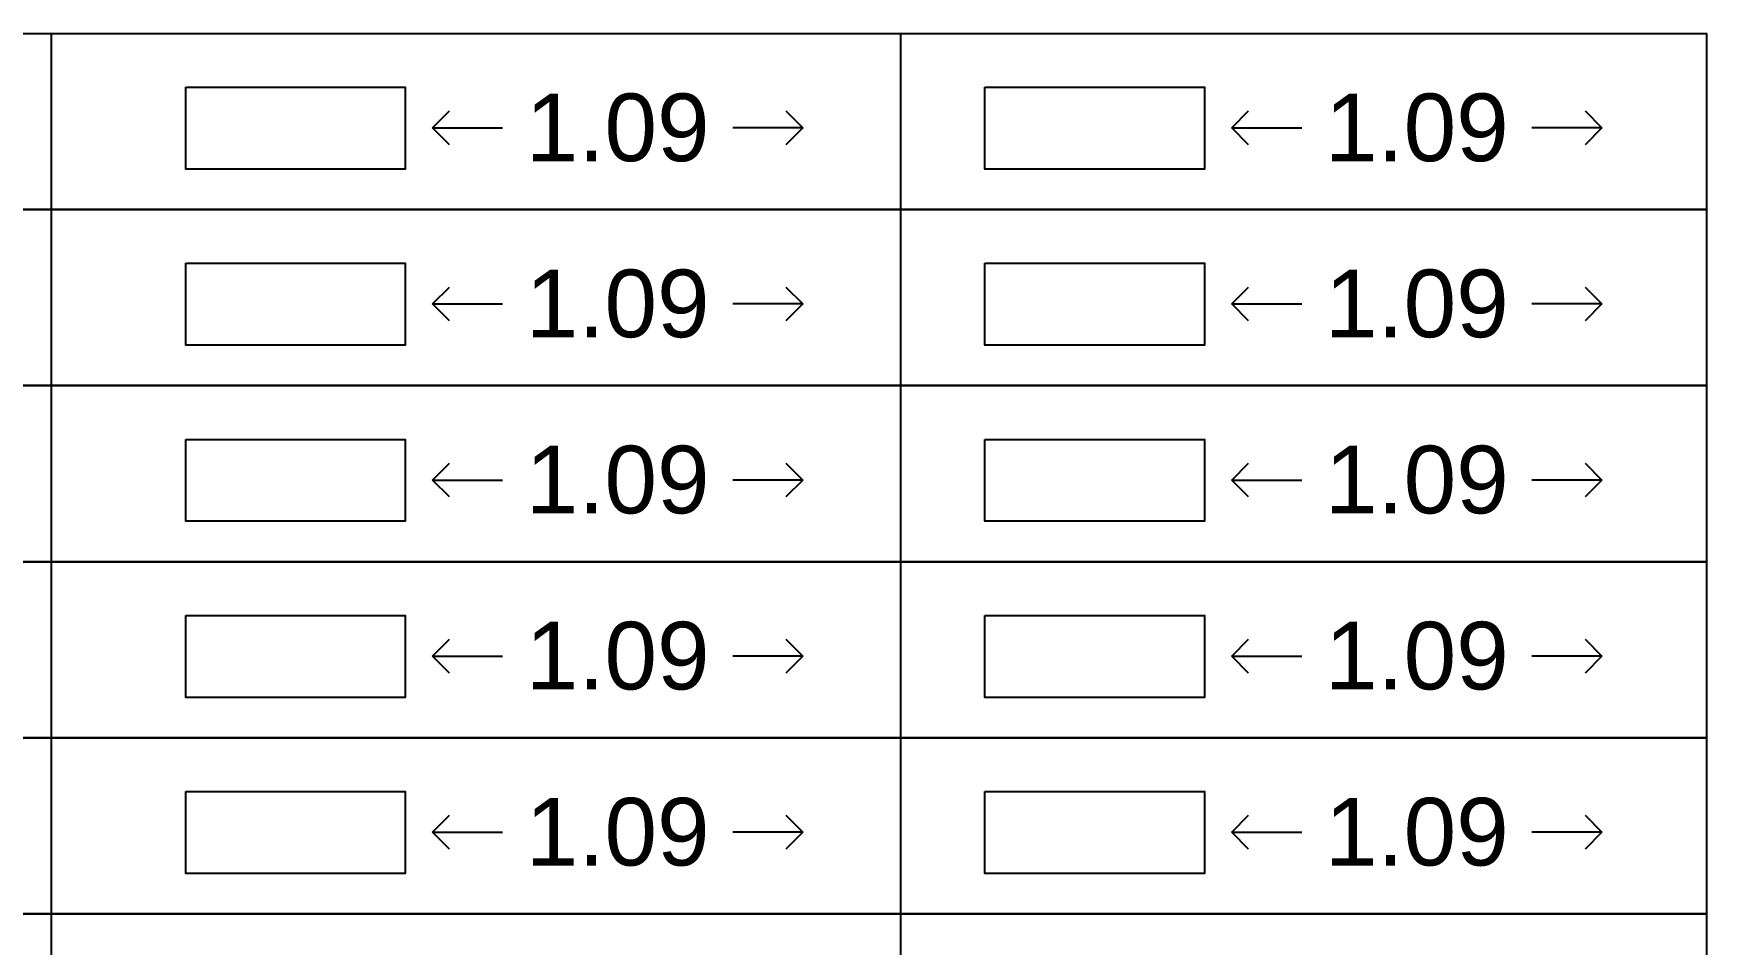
# Model space of a CAD drawing. Header units: metres. Extents: x -9481 to -9285, y 28740 to 57552.
# Drawn here: x -9447.178 to -9442.23, y 28760.231 to 28762.925 of the extents above; entities that cross this region are included whole.
import ezdxf

# ---------------------------------------------------------------- set-up
doc = ezdxf.new("R2010")
doc.units = ezdxf.units.M
doc.header["$PDMODE"] = 34
doc.header["$PDSIZE"] = -15
doc.layers.add('BLK_1_FLR_-1_REGULAR_ROOM_1', color=7, linetype='Continuous', plot=False)
doc.layers.add('BLK_1_FLR_-2_REGULAR_ROOM_1', color=7, linetype='Continuous', plot=False)
doc.layers.add('PLAN', color=7, linetype='Continuous', lineweight=40)
doc.styles.add('Arial', font='arial.ttf', dxfattribs={"height": 0.2})
doc.styles.add('style2', font='arial.ttf', dxfattribs={"height": 0.3})
doc.dimstyles.new('INT DIM', dxfattribs={"dimtxt": 0.3, "dimasz": 0.1, "dimexe": 0.18, "dimexo": 0.0625, "dimgap": 0.09, "dimtad": 0, "dimzin": 0, "dimdsep": 46, "dimtxsty": 'style2', "dimblk": 'OPEN90', "dimcen": 0.09, "dimse1": 1, "dimse2": 1, "dimclrd": 250, "dimclrt": 256, "dimadec": 0, "dimazin": 0, "dimtfac": 1, "dimtofl": 0, "dimtmove": 0, "dimatfit": 3, "dimfxl": 0.18, "dimtolj": 1, "dimtzin": 0, "dimlwd": -1, "dimarcsym": 0})

# ---------------------------------------------------------------- blocks, each defined once
blk = doc.blocks.new('_Open90')
at = {"layer": 'PLAN', "color": 0, "lineweight": -2}
for p, q in [((-0.5, 0.5), (0, 0)), ((0, 0), (-1, 0)), ((0, 0), (-0.5, -0.5))]:
    blk.add_line(p, q, dxfattribs=at)
blk = doc.blocks.new('*D273')
at = {"layer": 'BLK_1_FLR_-1_REGULAR_ROOM_1', "color": 250, "transparency": 16777216}
for p, q in [((-9445.8979, 28762.6459), (-9445.791, 28762.6459)), ((-9445.003, 28762.6459), (-9445.1099, 28762.6459))]:
    blk.add_line(p, q, dxfattribs=at)
at = {"layer": 'Defpoints', "color": 0, "transparency": 16777216}
for p in [(-9445.9979, 28762.766), (-9444.903, 28762.766), (-9444.903, 28762.6459)]:
    blk.add_point(p, dxfattribs=at)
at = {"layer": 'BLK_1_FLR_-1_REGULAR_ROOM_1', "color": 250, "transparency": 16777216, "xscale": 0.1, "yscale": 0.1, "zscale": 0.1, "rotation": 180}
blk.add_blockref('_Open90', (-9445.9979, 28762.6459), dxfattribs=at)
at = {"layer": 'BLK_1_FLR_-1_REGULAR_ROOM_1', "color": 250, "transparency": 16777216, "xscale": 0.1, "yscale": 0.1, "zscale": 0.1}
blk.add_blockref('_Open90', (-9444.903, 28762.6459), dxfattribs=at)
at = {"layer": 'BLK_1_FLR_-1_REGULAR_ROOM_1', "transparency": 16777216, "insert": (-9445.4505, 28762.6459), "char_height": 0.2, "attachment_point": 5, "style": 'Arial', "bg_fill": 3, "box_fill_scale": 1.1, "bg_fill_color": 256, "bg_fill_true_color": 13158600, "bg_fill_transparency": 0}
blk.add_mtext('\\A1;1.09', dxfattribs=at)
blk = doc.blocks.new('*D274')
at = {"layer": 'BLK_1_FLR_-2_REGULAR_ROOM_1', "color": 250, "transparency": 16777216}
for p, q in [((-9443.5342, 28762.6459), (-9443.4273, 28762.6459)), ((-9442.6393, 28762.6459), (-9442.7462, 28762.6459))]:
    blk.add_line(p, q, dxfattribs=at)
at = {"layer": 'Defpoints', "color": 0, "transparency": 16777216}
for p in [(-9443.6342, 28762.766), (-9442.5393, 28762.766), (-9442.5393, 28762.6459)]:
    blk.add_point(p, dxfattribs=at)
at = {"layer": 'BLK_1_FLR_-2_REGULAR_ROOM_1', "color": 250, "transparency": 16777216, "xscale": 0.1, "yscale": 0.1, "zscale": 0.1, "rotation": 180}
blk.add_blockref('_Open90', (-9443.6342, 28762.6459), dxfattribs=at)
at = {"layer": 'BLK_1_FLR_-2_REGULAR_ROOM_1', "color": 250, "transparency": 16777216, "xscale": 0.1, "yscale": 0.1, "zscale": 0.1}
blk.add_blockref('_Open90', (-9442.5393, 28762.6459), dxfattribs=at)
at = {"layer": 'BLK_1_FLR_-2_REGULAR_ROOM_1', "transparency": 16777216, "insert": (-9443.0868, 28762.6459), "char_height": 0.2, "attachment_point": 5, "style": 'Arial', "bg_fill": 3, "box_fill_scale": 1.1, "bg_fill_color": 256, "bg_fill_true_color": 13158600, "bg_fill_transparency": 0}
blk.add_mtext('\\A1;1.09', dxfattribs=at)
blk = doc.blocks.new('*D280')
at = {"layer": 'BLK_1_FLR_-1_REGULAR_ROOM_1', "color": 250, "transparency": 16777216}
for p, q in [((-9445.8979, 28762.1253), (-9445.791, 28762.1253)), ((-9445.003, 28762.1253), (-9445.1099, 28762.1253))]:
    blk.add_line(p, q, dxfattribs=at)
at = {"layer": 'Defpoints', "color": 0, "transparency": 16777216}
for p in [(-9445.9979, 28762.2454), (-9444.903, 28762.2454), (-9444.903, 28762.1253)]:
    blk.add_point(p, dxfattribs=at)
at = {"layer": 'BLK_1_FLR_-1_REGULAR_ROOM_1', "color": 250, "transparency": 16777216, "xscale": 0.1, "yscale": 0.1, "zscale": 0.1, "rotation": 180}
blk.add_blockref('_Open90', (-9445.9979, 28762.1253), dxfattribs=at)
at = {"layer": 'BLK_1_FLR_-1_REGULAR_ROOM_1', "color": 250, "transparency": 16777216, "xscale": 0.1, "yscale": 0.1, "zscale": 0.1}
blk.add_blockref('_Open90', (-9444.903, 28762.1253), dxfattribs=at)
at = {"layer": 'BLK_1_FLR_-1_REGULAR_ROOM_1', "transparency": 16777216, "insert": (-9445.4505, 28762.1253), "char_height": 0.2, "attachment_point": 5, "style": 'Arial', "bg_fill": 3, "box_fill_scale": 1.1, "bg_fill_color": 256, "bg_fill_true_color": 13158600, "bg_fill_transparency": 0}
blk.add_mtext('\\A1;1.09', dxfattribs=at)
blk = doc.blocks.new('*D281')
at = {"layer": 'BLK_1_FLR_-2_REGULAR_ROOM_1', "color": 250, "transparency": 16777216}
for p, q in [((-9443.5342, 28762.1253), (-9443.4273, 28762.1253)), ((-9442.6393, 28762.1253), (-9442.7462, 28762.1253))]:
    blk.add_line(p, q, dxfattribs=at)
at = {"layer": 'Defpoints', "color": 0, "transparency": 16777216}
for p in [(-9443.6342, 28762.2454), (-9442.5393, 28762.2454), (-9442.5393, 28762.1253)]:
    blk.add_point(p, dxfattribs=at)
at = {"layer": 'BLK_1_FLR_-2_REGULAR_ROOM_1', "color": 250, "transparency": 16777216, "xscale": 0.1, "yscale": 0.1, "zscale": 0.1, "rotation": 180}
blk.add_blockref('_Open90', (-9443.6342, 28762.1253), dxfattribs=at)
at = {"layer": 'BLK_1_FLR_-2_REGULAR_ROOM_1', "color": 250, "transparency": 16777216, "xscale": 0.1, "yscale": 0.1, "zscale": 0.1}
blk.add_blockref('_Open90', (-9442.5393, 28762.1253), dxfattribs=at)
at = {"layer": 'BLK_1_FLR_-2_REGULAR_ROOM_1', "transparency": 16777216, "insert": (-9443.0868, 28762.1253), "char_height": 0.2, "attachment_point": 5, "style": 'Arial', "bg_fill": 3, "box_fill_scale": 1.1, "bg_fill_color": 256, "bg_fill_true_color": 13158600, "bg_fill_transparency": 0}
blk.add_mtext('\\A1;1.09', dxfattribs=at)
blk = doc.blocks.new('*D287')
at = {"layer": 'BLK_1_FLR_-1_REGULAR_ROOM_1', "color": 250, "transparency": 16777216}
for p, q in [((-9445.8979, 28761.6046), (-9445.791, 28761.6046)), ((-9445.003, 28761.6046), (-9445.1099, 28761.6046))]:
    blk.add_line(p, q, dxfattribs=at)
at = {"layer": 'Defpoints', "color": 0, "transparency": 16777216}
for p in [(-9445.9979, 28761.7247), (-9444.903, 28761.7247), (-9444.903, 28761.6046)]:
    blk.add_point(p, dxfattribs=at)
at = {"layer": 'BLK_1_FLR_-1_REGULAR_ROOM_1', "color": 250, "transparency": 16777216, "xscale": 0.1, "yscale": 0.1, "zscale": 0.1, "rotation": 180}
blk.add_blockref('_Open90', (-9445.9979, 28761.6046), dxfattribs=at)
at = {"layer": 'BLK_1_FLR_-1_REGULAR_ROOM_1', "color": 250, "transparency": 16777216, "xscale": 0.1, "yscale": 0.1, "zscale": 0.1}
blk.add_blockref('_Open90', (-9444.903, 28761.6046), dxfattribs=at)
at = {"layer": 'BLK_1_FLR_-1_REGULAR_ROOM_1', "transparency": 16777216, "insert": (-9445.4505, 28761.6046), "char_height": 0.2, "attachment_point": 5, "style": 'Arial', "bg_fill": 3, "box_fill_scale": 1.1, "bg_fill_color": 256, "bg_fill_true_color": 13158600, "bg_fill_transparency": 0}
blk.add_mtext('\\A1;1.09', dxfattribs=at)
blk = doc.blocks.new('*D288')
at = {"layer": 'BLK_1_FLR_-2_REGULAR_ROOM_1', "color": 250, "transparency": 16777216}
for p, q in [((-9443.5342, 28761.6046), (-9443.4273, 28761.6046)), ((-9442.6393, 28761.6046), (-9442.7462, 28761.6046))]:
    blk.add_line(p, q, dxfattribs=at)
at = {"layer": 'Defpoints', "color": 0, "transparency": 16777216}
for p in [(-9443.6342, 28761.7247), (-9442.5393, 28761.7247), (-9442.5393, 28761.6046)]:
    blk.add_point(p, dxfattribs=at)
at = {"layer": 'BLK_1_FLR_-2_REGULAR_ROOM_1', "color": 250, "transparency": 16777216, "xscale": 0.1, "yscale": 0.1, "zscale": 0.1, "rotation": 180}
blk.add_blockref('_Open90', (-9443.6342, 28761.6046), dxfattribs=at)
at = {"layer": 'BLK_1_FLR_-2_REGULAR_ROOM_1', "color": 250, "transparency": 16777216, "xscale": 0.1, "yscale": 0.1, "zscale": 0.1}
blk.add_blockref('_Open90', (-9442.5393, 28761.6046), dxfattribs=at)
at = {"layer": 'BLK_1_FLR_-2_REGULAR_ROOM_1', "transparency": 16777216, "insert": (-9443.0868, 28761.6046), "char_height": 0.2, "attachment_point": 5, "style": 'Arial', "bg_fill": 3, "box_fill_scale": 1.1, "bg_fill_color": 256, "bg_fill_true_color": 13158600, "bg_fill_transparency": 0}
blk.add_mtext('\\A1;1.09', dxfattribs=at)
blk = doc.blocks.new('*D294')
at = {"layer": 'BLK_1_FLR_-1_REGULAR_ROOM_1', "color": 250, "transparency": 16777216}
for p, q in [((-9445.8979, 28761.084), (-9445.791, 28761.084)), ((-9445.003, 28761.084), (-9445.1099, 28761.084))]:
    blk.add_line(p, q, dxfattribs=at)
at = {"layer": 'Defpoints', "color": 0, "transparency": 16777216}
for p in [(-9445.9979, 28761.2041), (-9444.903, 28761.2041), (-9444.903, 28761.084)]:
    blk.add_point(p, dxfattribs=at)
at = {"layer": 'BLK_1_FLR_-1_REGULAR_ROOM_1', "color": 250, "transparency": 16777216, "xscale": 0.1, "yscale": 0.1, "zscale": 0.1, "rotation": 180}
blk.add_blockref('_Open90', (-9445.9979, 28761.084), dxfattribs=at)
at = {"layer": 'BLK_1_FLR_-1_REGULAR_ROOM_1', "color": 250, "transparency": 16777216, "xscale": 0.1, "yscale": 0.1, "zscale": 0.1}
blk.add_blockref('_Open90', (-9444.903, 28761.084), dxfattribs=at)
at = {"layer": 'BLK_1_FLR_-1_REGULAR_ROOM_1', "transparency": 16777216, "insert": (-9445.4505, 28761.084), "char_height": 0.2, "attachment_point": 5, "style": 'Arial', "bg_fill": 3, "box_fill_scale": 1.1, "bg_fill_color": 256, "bg_fill_true_color": 13158600, "bg_fill_transparency": 0}
blk.add_mtext('\\A1;1.09', dxfattribs=at)
blk = doc.blocks.new('*D295')
at = {"layer": 'BLK_1_FLR_-2_REGULAR_ROOM_1', "color": 250, "transparency": 16777216}
for p, q in [((-9443.5342, 28761.084), (-9443.4273, 28761.084)), ((-9442.6393, 28761.084), (-9442.7462, 28761.084))]:
    blk.add_line(p, q, dxfattribs=at)
at = {"layer": 'Defpoints', "color": 0, "transparency": 16777216}
for p in [(-9443.6342, 28761.2041), (-9442.5393, 28761.2041), (-9442.5393, 28761.084)]:
    blk.add_point(p, dxfattribs=at)
at = {"layer": 'BLK_1_FLR_-2_REGULAR_ROOM_1', "color": 250, "transparency": 16777216, "xscale": 0.1, "yscale": 0.1, "zscale": 0.1, "rotation": 180}
blk.add_blockref('_Open90', (-9443.6342, 28761.084), dxfattribs=at)
at = {"layer": 'BLK_1_FLR_-2_REGULAR_ROOM_1', "color": 250, "transparency": 16777216, "xscale": 0.1, "yscale": 0.1, "zscale": 0.1}
blk.add_blockref('_Open90', (-9442.5393, 28761.084), dxfattribs=at)
at = {"layer": 'BLK_1_FLR_-2_REGULAR_ROOM_1', "transparency": 16777216, "insert": (-9443.0868, 28761.084), "char_height": 0.2, "attachment_point": 5, "style": 'Arial', "bg_fill": 3, "box_fill_scale": 1.1, "bg_fill_color": 256, "bg_fill_true_color": 13158600, "bg_fill_transparency": 0}
blk.add_mtext('\\A1;1.09', dxfattribs=at)
blk = doc.blocks.new('*D301')
at = {"layer": 'BLK_1_FLR_-1_REGULAR_ROOM_1', "color": 250, "transparency": 16777216}
for p, q in [((-9445.8979, 28760.5633), (-9445.791, 28760.5633)), ((-9445.003, 28760.5633), (-9445.1099, 28760.5633))]:
    blk.add_line(p, q, dxfattribs=at)
at = {"layer": 'Defpoints', "color": 0, "transparency": 16777216}
for p in [(-9445.9979, 28760.6834), (-9444.903, 28760.6834), (-9444.903, 28760.5633)]:
    blk.add_point(p, dxfattribs=at)
at = {"layer": 'BLK_1_FLR_-1_REGULAR_ROOM_1', "color": 250, "transparency": 16777216, "xscale": 0.1, "yscale": 0.1, "zscale": 0.1, "rotation": 180}
blk.add_blockref('_Open90', (-9445.9979, 28760.5633), dxfattribs=at)
at = {"layer": 'BLK_1_FLR_-1_REGULAR_ROOM_1', "color": 250, "transparency": 16777216, "xscale": 0.1, "yscale": 0.1, "zscale": 0.1}
blk.add_blockref('_Open90', (-9444.903, 28760.5633), dxfattribs=at)
at = {"layer": 'BLK_1_FLR_-1_REGULAR_ROOM_1', "transparency": 16777216, "insert": (-9445.4505, 28760.5633), "char_height": 0.2, "attachment_point": 5, "style": 'Arial', "bg_fill": 3, "box_fill_scale": 1.1, "bg_fill_color": 256, "bg_fill_true_color": 13158600, "bg_fill_transparency": 0}
blk.add_mtext('\\A1;1.09', dxfattribs=at)
blk = doc.blocks.new('*D302')
at = {"layer": 'BLK_1_FLR_-2_REGULAR_ROOM_1', "color": 250, "transparency": 16777216}
for p, q in [((-9443.5342, 28760.5633), (-9443.4273, 28760.5633)), ((-9442.6393, 28760.5633), (-9442.7462, 28760.5633))]:
    blk.add_line(p, q, dxfattribs=at)
at = {"layer": 'Defpoints', "color": 0, "transparency": 16777216}
for p in [(-9443.6342, 28760.6834), (-9442.5393, 28760.6834), (-9442.5393, 28760.5633)]:
    blk.add_point(p, dxfattribs=at)
at = {"layer": 'BLK_1_FLR_-2_REGULAR_ROOM_1', "color": 250, "transparency": 16777216, "xscale": 0.1, "yscale": 0.1, "zscale": 0.1, "rotation": 180}
blk.add_blockref('_Open90', (-9443.6342, 28760.5633), dxfattribs=at)
at = {"layer": 'BLK_1_FLR_-2_REGULAR_ROOM_1', "color": 250, "transparency": 16777216, "xscale": 0.1, "yscale": 0.1, "zscale": 0.1}
blk.add_blockref('_Open90', (-9442.5393, 28760.5633), dxfattribs=at)
at = {"layer": 'BLK_1_FLR_-2_REGULAR_ROOM_1', "transparency": 16777216, "insert": (-9443.0868, 28760.5633), "char_height": 0.2, "attachment_point": 5, "style": 'Arial', "bg_fill": 3, "box_fill_scale": 1.1, "bg_fill_color": 256, "bg_fill_true_color": 13158600, "bg_fill_transparency": 0}
blk.add_mtext('\\A1;1.09', dxfattribs=at)

msp = doc.modelspace()

# ---------------------------------------------------------------- linework, layer by layer
for p, q in [((-9447.1263, 28762.9249), (-9447.1263, 28762.4043)), ((-9444.6141, 28762.9249), (-9444.6141, 28762.4043)), ((-9447.1263, 28762.4043), (-9447.1263, 28761.8836)), ((-9444.6141, 28762.4043), (-9444.6141, 28761.8836)), ((-9447.1263, 28761.8836), (-9447.1263, 28761.363)), ((-9444.6141, 28761.8836), (-9444.6141, 28761.363)), ((-9447.1263, 28761.363), (-9447.1263, 28760.8423)), ((-9444.6141, 28761.363), (-9444.6141, 28760.8423)), ((-9447.1263, 28760.8423), (-9447.1263, 28760.3217)), ((-9444.6141, 28760.8423), (-9444.6141, 28760.3217)), ((-9447.1263, 28760.3217), (-9447.1263, 28759.801)), ((-9444.6141, 28760.3217), (-9444.6141, 28759.801))]:
    msp.add_line(p, q)
for points in [[(-9461.7318, 28762.9249), (-9442.23, 28762.9249), (-9442.23, 28762.4043), (-9461.7318, 28762.4043)], [(-9461.7318, 28762.4043), (-9442.23, 28762.4043), (-9442.23, 28761.8836), (-9461.7318, 28761.8836)], [(-9461.7318, 28761.8836), (-9442.23, 28761.8836), (-9442.23, 28761.363), (-9461.7318, 28761.363)], [(-9461.7318, 28761.363), (-9442.23, 28761.363), (-9442.23, 28760.8423), (-9461.7318, 28760.8423)], [(-9461.7318, 28760.8423), (-9442.23, 28760.8423), (-9442.23, 28760.3217), (-9461.7318, 28760.3217)], [(-9461.7318, 28760.3217), (-9442.23, 28760.3217), (-9442.23, 28759.801), (-9461.7318, 28759.801)]]:
    msp.add_lwpolyline(points)
at = {"layer": 'BLK_1_FLR_-1_REGULAR_ROOM_1', "color": 3}
msp.add_lwpolyline([(-9446.7278, 28762.766), (-9446.0786, 28762.766), (-9446.0786, 28762.5239), (-9446.7278, 28762.5239)], close=True, dxfattribs=at)
at = {"layer": 'BLK_1_FLR_-1_REGULAR_ROOM_1', "color": 4}
msp.add_lwpolyline([(-9446.7278, 28762.2454), (-9446.0786, 28762.2454), (-9446.0786, 28762.0032), (-9446.7278, 28762.0032)], close=True, dxfattribs=at)
at = {"layer": 'BLK_1_FLR_-1_REGULAR_ROOM_1', "color": 5}
msp.add_lwpolyline([(-9446.7278, 28761.7247), (-9446.0786, 28761.7247), (-9446.0786, 28761.4826), (-9446.7278, 28761.4826)], close=True, dxfattribs=at)
at = {"layer": 'BLK_1_FLR_-1_REGULAR_ROOM_1', "color": 28}
msp.add_lwpolyline([(-9446.7278, 28761.2041), (-9446.0786, 28761.2041), (-9446.0786, 28760.9619), (-9446.7278, 28760.9619)], close=True, dxfattribs=at)
at = {"layer": 'BLK_1_FLR_-1_REGULAR_ROOM_1', "color": 29}
msp.add_lwpolyline([(-9446.7278, 28760.6834), (-9446.0786, 28760.6834), (-9446.0786, 28760.4413), (-9446.7278, 28760.4413)], close=True, dxfattribs=at)
at = {"layer": 'BLK_1_FLR_-2_REGULAR_ROOM_1', "color": 3}
msp.add_lwpolyline([(-9444.3641, 28762.766), (-9443.7149, 28762.766), (-9443.7149, 28762.5239), (-9444.3641, 28762.5239)], close=True, dxfattribs=at)
at = {"layer": 'BLK_1_FLR_-2_REGULAR_ROOM_1', "color": 4}
msp.add_lwpolyline([(-9444.3641, 28762.2454), (-9443.7149, 28762.2454), (-9443.7149, 28762.0032), (-9444.3641, 28762.0032)], close=True, dxfattribs=at)
at = {"layer": 'BLK_1_FLR_-2_REGULAR_ROOM_1', "color": 5}
msp.add_lwpolyline([(-9444.3641, 28761.7247), (-9443.7149, 28761.7247), (-9443.7149, 28761.4826), (-9444.3641, 28761.4826)], close=True, dxfattribs=at)
at = {"layer": 'BLK_1_FLR_-2_REGULAR_ROOM_1', "color": 28}
msp.add_lwpolyline([(-9444.3641, 28761.2041), (-9443.7149, 28761.2041), (-9443.7149, 28760.9619), (-9444.3641, 28760.9619)], close=True, dxfattribs=at)
at = {"layer": 'BLK_1_FLR_-2_REGULAR_ROOM_1', "color": 29}
msp.add_lwpolyline([(-9444.3641, 28760.6834), (-9443.7149, 28760.6834), (-9443.7149, 28760.4413), (-9444.3641, 28760.4413)], close=True, dxfattribs=at)

# ---------------------------------------------------------------- next in the draw order: dimensions: what is measured, and where the dimension line sits
at = {"layer": 'BLK_1_FLR_-1_REGULAR_ROOM_1', "color": 3}
dim = msp.add_linear_dim(base=(-9444.903, 28762.6459), p1=(-9445.9979, 28762.766), p2=(-9444.903, 28762.766), dimstyle='INT DIM', override={"dimtxt": 0.2, "dimtxsty": 'Arial', "dimfxl": 0.125, "dimtfill": 1, "dimtfillclr": 7, "dimarcsym": 1}, dxfattribs=at)
dim.commit()
dim.dimension.update_dxf_attribs({"geometry": '*D273', "text_midpoint": (-9445.4505, 28762.6459)})
at = {"layer": 'BLK_1_FLR_-1_REGULAR_ROOM_1', "color": 4}
dim = msp.add_linear_dim(base=(-9444.903, 28762.1253), p1=(-9445.9979, 28762.2454), p2=(-9444.903, 28762.2454), dimstyle='INT DIM', override={"dimtxt": 0.2, "dimtxsty": 'Arial', "dimfxl": 0.125, "dimtfill": 1, "dimtfillclr": 7, "dimarcsym": 1}, dxfattribs=at)
dim.commit()
dim.dimension.update_dxf_attribs({"geometry": '*D280', "text_midpoint": (-9445.4505, 28762.1253)})
at = {"layer": 'BLK_1_FLR_-1_REGULAR_ROOM_1', "color": 5}
dim = msp.add_linear_dim(base=(-9444.903, 28761.6046), p1=(-9445.9979, 28761.7247), p2=(-9444.903, 28761.7247), dimstyle='INT DIM', override={"dimtxt": 0.2, "dimtxsty": 'Arial', "dimfxl": 0.125, "dimtfill": 1, "dimtfillclr": 7, "dimarcsym": 1}, dxfattribs=at)
dim.commit()
dim.dimension.update_dxf_attribs({"geometry": '*D287', "text_midpoint": (-9445.4505, 28761.6046)})
at = {"layer": 'BLK_1_FLR_-1_REGULAR_ROOM_1', "color": 28}
dim = msp.add_linear_dim(base=(-9444.903, 28761.084), p1=(-9445.9979, 28761.2041), p2=(-9444.903, 28761.2041), dimstyle='INT DIM', override={"dimtxt": 0.2, "dimtxsty": 'Arial', "dimfxl": 0.125, "dimtfill": 1, "dimtfillclr": 7, "dimarcsym": 1}, dxfattribs=at)
dim.commit()
dim.dimension.update_dxf_attribs({"geometry": '*D294', "text_midpoint": (-9445.4505, 28761.084)})
at = {"layer": 'BLK_1_FLR_-1_REGULAR_ROOM_1', "color": 29}
dim = msp.add_linear_dim(base=(-9444.903, 28760.5633), p1=(-9445.9979, 28760.6834), p2=(-9444.903, 28760.6834), dimstyle='INT DIM', override={"dimtxt": 0.2, "dimtxsty": 'Arial', "dimfxl": 0.125, "dimtfill": 1, "dimtfillclr": 7, "dimarcsym": 1}, dxfattribs=at)
dim.commit()
dim.dimension.update_dxf_attribs({"geometry": '*D301', "text_midpoint": (-9445.4505, 28760.5633)})
at = {"layer": 'BLK_1_FLR_-2_REGULAR_ROOM_1', "color": 3}
dim = msp.add_linear_dim(base=(-9442.5393, 28762.6459), p1=(-9443.6342, 28762.766), p2=(-9442.5393, 28762.766), dimstyle='INT DIM', override={"dimtxt": 0.2, "dimtxsty": 'Arial', "dimfxl": 0.125, "dimtfill": 1, "dimtfillclr": 7, "dimarcsym": 1}, dxfattribs=at)
dim.commit()
dim.dimension.update_dxf_attribs({"geometry": '*D274', "text_midpoint": (-9443.0868, 28762.6459)})
at = {"layer": 'BLK_1_FLR_-2_REGULAR_ROOM_1', "color": 4}
dim = msp.add_linear_dim(base=(-9442.5393, 28762.1253), p1=(-9443.6342, 28762.2454), p2=(-9442.5393, 28762.2454), dimstyle='INT DIM', override={"dimtxt": 0.2, "dimtxsty": 'Arial', "dimfxl": 0.125, "dimtfill": 1, "dimtfillclr": 7, "dimarcsym": 1}, dxfattribs=at)
dim.commit()
dim.dimension.update_dxf_attribs({"geometry": '*D281', "text_midpoint": (-9443.0868, 28762.1253)})
at = {"layer": 'BLK_1_FLR_-2_REGULAR_ROOM_1', "color": 5}
dim = msp.add_linear_dim(base=(-9442.5393, 28761.6046), p1=(-9443.6342, 28761.7247), p2=(-9442.5393, 28761.7247), dimstyle='INT DIM', override={"dimtxt": 0.2, "dimtxsty": 'Arial', "dimfxl": 0.125, "dimtfill": 1, "dimtfillclr": 7, "dimarcsym": 1}, dxfattribs=at)
dim.commit()
dim.dimension.update_dxf_attribs({"geometry": '*D288', "text_midpoint": (-9443.0868, 28761.6046)})
at = {"layer": 'BLK_1_FLR_-2_REGULAR_ROOM_1', "color": 28}
dim = msp.add_linear_dim(base=(-9442.5393, 28761.084), p1=(-9443.6342, 28761.2041), p2=(-9442.5393, 28761.2041), dimstyle='INT DIM', override={"dimtxt": 0.2, "dimtxsty": 'Arial', "dimfxl": 0.125, "dimtfill": 1, "dimtfillclr": 7, "dimarcsym": 1}, dxfattribs=at)
dim.commit()
dim.dimension.update_dxf_attribs({"geometry": '*D295', "text_midpoint": (-9443.0868, 28761.084)})
at = {"layer": 'BLK_1_FLR_-2_REGULAR_ROOM_1', "color": 29}
dim = msp.add_linear_dim(base=(-9442.5393, 28760.5633), p1=(-9443.6342, 28760.6834), p2=(-9442.5393, 28760.6834), dimstyle='INT DIM', override={"dimtxt": 0.2, "dimtxsty": 'Arial', "dimfxl": 0.125, "dimtfill": 1, "dimtfillclr": 7, "dimarcsym": 1}, dxfattribs=at)
dim.commit()
dim.dimension.update_dxf_attribs({"geometry": '*D302', "text_midpoint": (-9443.0868, 28760.5633)})

doc.saveas('drawing.dxf')
